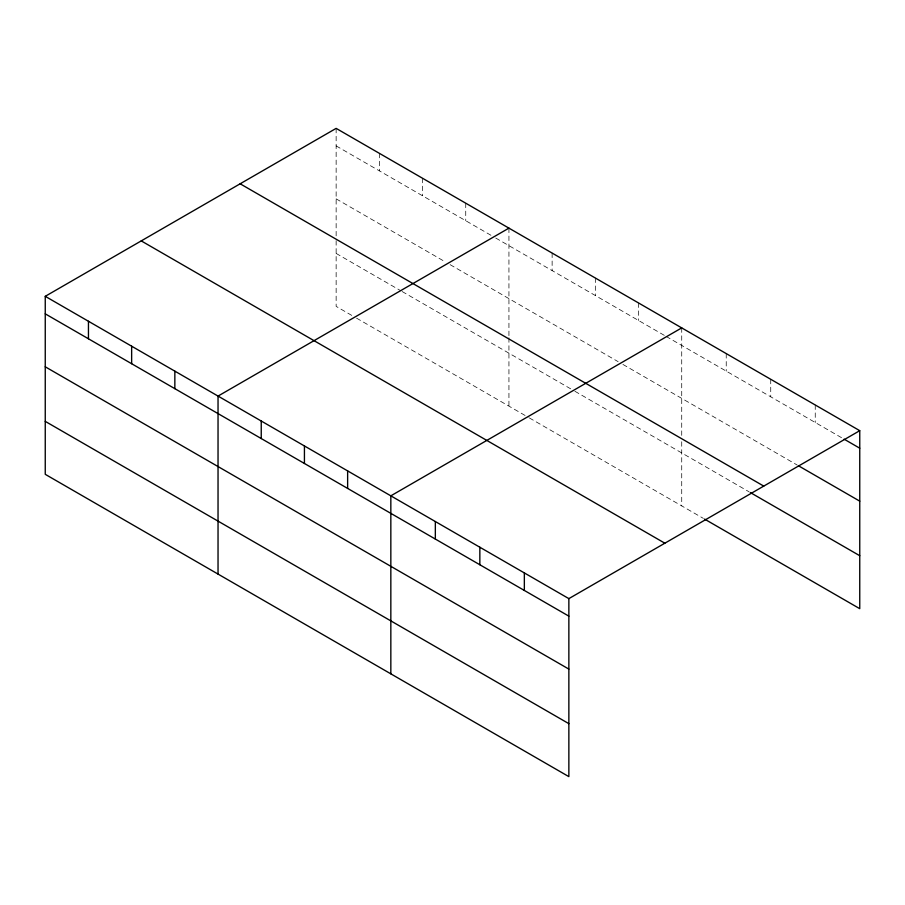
<?xml version="1.0" encoding="UTF-8"?>
<svg xmlns="http://www.w3.org/2000/svg" width="905" height="905" viewBox="0 0 905 905"><rect width="100%" height="100%" fill="white"/><g stroke="black" fill="none" stroke-linecap="round" stroke-linejoin="round"><path stroke-width="0.68" stroke-dasharray="4.53 3.39" d="M336.14 145.897L490.94 235.266M495.736 238.038L664.926 335.71M666.125 336.411L841.707 437.782M336.14 198.851L445.339 261.896M450.136 264.667L618.126 361.661M622.923 364.432L797.203 465.046M336.14 253.423L400.938 290.833M402.137 291.523L573.725 390.587M574.924 391.277L749.08 491.822M351.74 315.381L336.14 306.376L336.14 239.429M356.547 318.153L528.135 417.216M529.335 417.918L703.377 518.395M815.247 404.976L815.247 422.499M770.732 379.286L770.732 396.809M726.229 353.595L726.229 371.107M681.725 327.893L681.725 436.153M681.725 441.742L681.725 505.895M638.523 302.96L638.523 320.472M595.332 278.016L595.332 295.528M552.129 253.072L552.129 270.595M508.938 228.139L508.938 336.389M508.938 337.791L508.938 406.141M465.736 203.195L465.736 220.718M422.533 178.251L422.533 195.774M379.342 153.318L379.342 170.83M336.14 128.374L336.14 238.026"/><path stroke-width="1.36" d="M45.25 296.32L568.86 598.624L568.86 776.626L45.25 474.322L45.25 296.32L336.14 128.374L859.75 430.678L859.75 608.68L704.576 519.097M508.938 228.139L218.037 396.085L218.037 574.087M681.725 327.893L390.836 495.838L390.836 673.84M568.86 598.624L859.75 430.678M844.116 439.163L859.75 448.201M798.402 465.736L859.75 501.155M240.153 183.794L763.752 486.098M750.29 492.524L859.75 555.715M141.248 240.9L664.847 543.204M45.25 313.843L568.86 616.147M45.25 366.797L568.86 669.1M45.25 421.368L568.86 723.661M524.346 572.922L524.346 590.445M479.842 547.231L479.842 564.754M435.339 521.54L435.339 539.052M347.633 470.905L347.633 488.417M304.431 445.961L304.431 463.473M261.24 421.017L261.24 438.54M174.846 371.141L174.846 388.664M131.644 346.196L131.644 363.719M88.452 321.264L88.452 338.775"/></g></svg>
